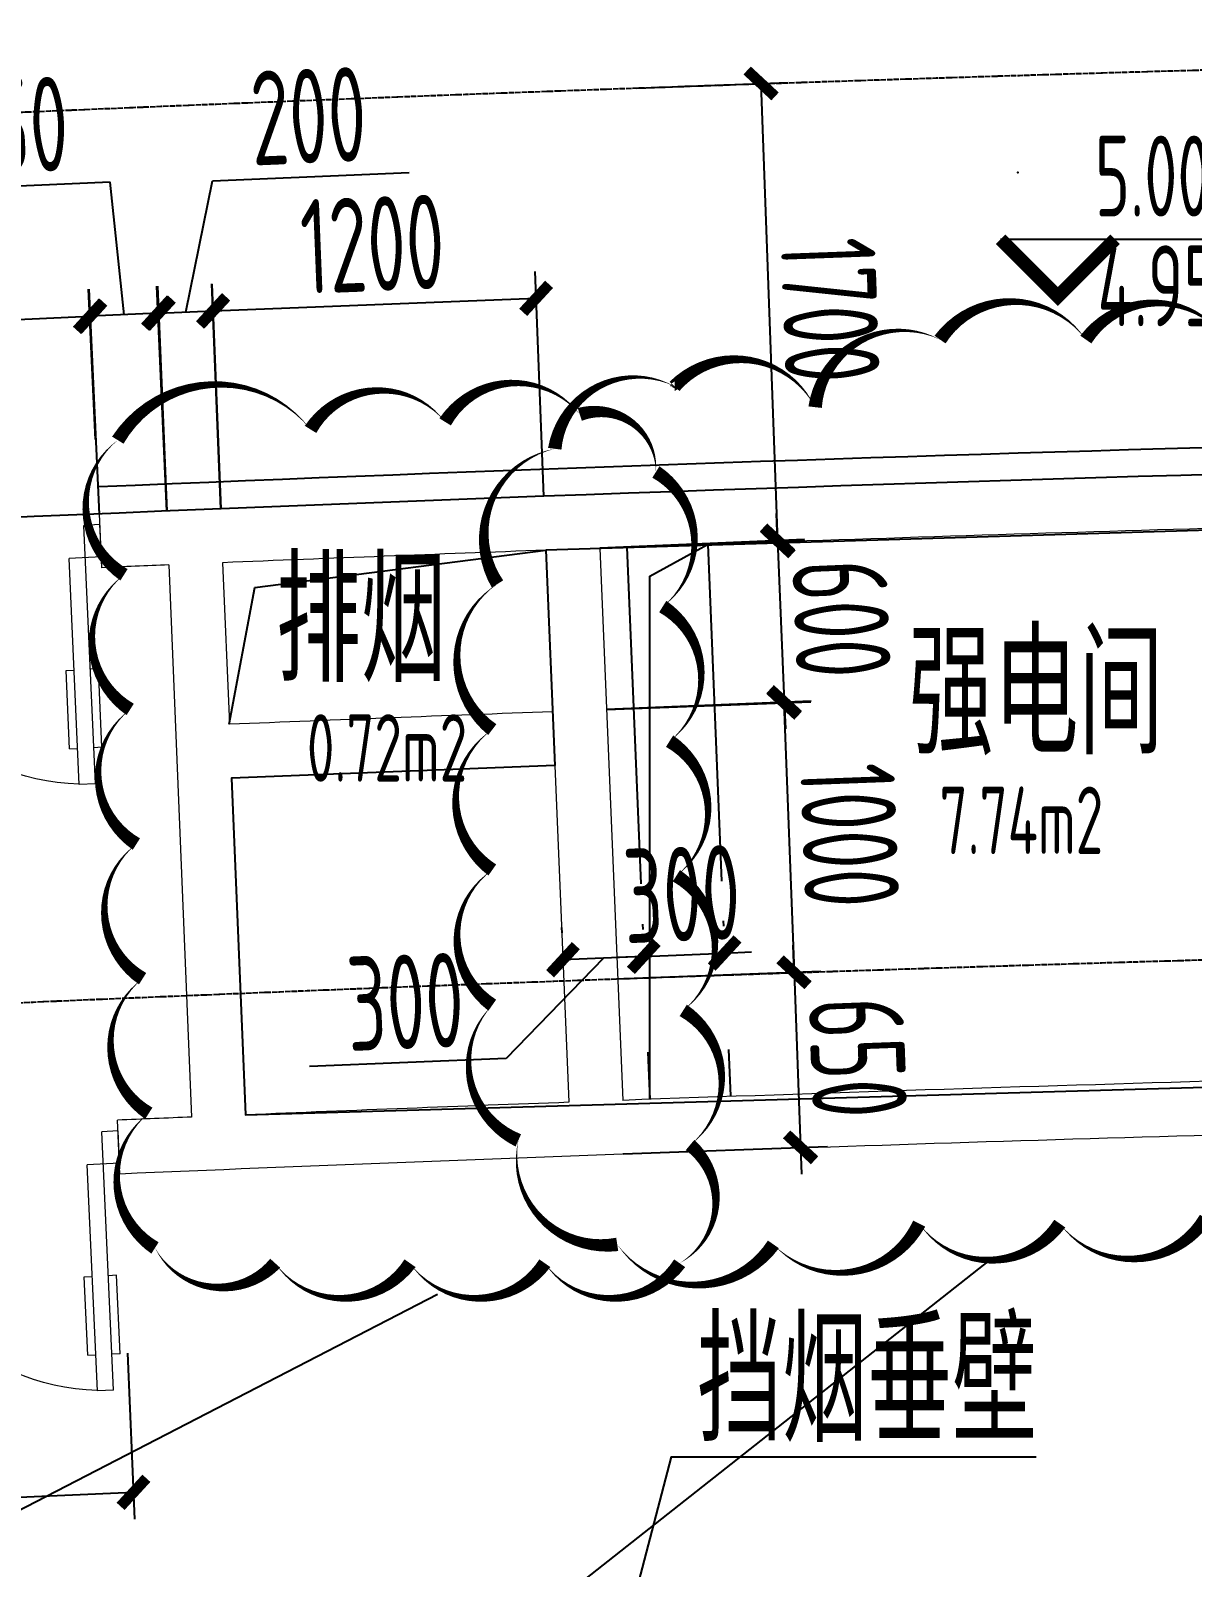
# Model space of a CAD drawing. Header units: millimetres. Extents: x 11515858 to 24947533, y -12784974 to -6116114.
# Drawn here: x 11765701 to 11770009, y -6395756 to -6390056 of the extents above; entities that cross this region are included whole.
import ezdxf
from ezdxf.enums import TextEntityAlignment as Align

# ---------------------------------------------------------------- set-up
doc = ezdxf.new("R2010")
doc.units = ezdxf.units.MM
doc.header["$LTSCALE"] = 10
for name, pattern in [('A2-RG-AXIS$0$CENTER', [2, 1.25, -0.25, 0.25, -0.25]), ('A2-RG-AXIS$0$DOTE', [2.4200000000000004, 2, -0.2, 0.02, -0.2]), ('A2-RI-F2$0$HIDDEN', [0.375, 0.25, -0.125])]:
    doc.linetypes.add(name, pattern=pattern)
for name, color, linetype in [('A2-RB-F2$0$$34$A-DIMS-100', 1, 'Continuous'), ('A2-RB-F2$0$A-DIMS-100', 1, 'Continuous'), ('A2-RD-F2$0$an-door', 2, 'Continuous'), ('A2-RG-AXIS$0$A-GRID', 1, 'A2-RG-AXIS$0$CENTER'), ('A2-RI-F2$0$$0$$2$A-SYMB', 4, 'Continuous'), ('A2-RI-F2$0$A-HOLE', 2, 'Continuous'), ('A2-RI-F2$0$A-STRS', 50, 'Continuous'), ('A2-RI-F2$0$A-SYMB', 4, 'Continuous'), ('A2-RI-F2$0$A-SYMB-AREA', 4, 'Continuous'), ('A2-RI-F2$0$A-SYMB-NAME', 4, 'Continuous'), ('A2-RI-F2$0$A-SYMB-VOID', 35, 'Continuous'), ('A2-RI-F2$0$an-door', 2, 'Continuous'), ('A2-RI-F2$0$WINDOW_TEXT', 7, 'Continuous')]:
    doc.layers.add(name, color=color, linetype=linetype)
doc.layers.add('A2-RD-F2$0$A-X-AREA', color=6, linetype='Continuous', plot=False)
doc.layers.add('A2-RI-F2$0$A-X-AREA', color=6, linetype='Continuous', plot=False)
for name, color, linetype, lineweight in [('A2-RD-F2$0$ECADI-PARCEL NAMES', 2, 'Continuous', 9), ('A2-RI-F2$0$A-DOOR', 32, 'Continuous', 5), ('A2-RI-F2$0$A-FLOR-STRS', 2, 'Continuous', 5), ('A2-RI-F2$0$A-WALL', 7, 'Continuous', 5), ('A2-RI-F2$0$ECADI-PARCEL NAMES', 2, 'Continuous', 9)]:
    doc.layers.add(name, color=color, linetype=linetype, lineweight=lineweight)
doc.styles.add('A2-RB-F2$0$$0$XD2008', font='hzs.shx', dxfattribs={"width": 0.7, "bigfont": 'hztxt.shx'})
doc.styles.add('A2-RB-F2$0$XD2008', font='hzs.shx', dxfattribs={"width": 0.7, "bigfont": 'hztxt.shx'})
doc.styles.add('A2-RI-F2$0$$0$$0$XD2008', font='hzs.shx', dxfattribs={"width": 0.7, "bigfont": 'hztxt.shx'})
doc.styles.add('A2-RI-F2$0$ECADI', font='hzs.shx', dxfattribs={"width": 0.7, "bigfont": 'hztxt.shx'})
doc.styles.add('A2-RI-F2$0$SIMPLEX', font='simplex.shx', dxfattribs={"width": 0.7})
doc.dimstyles.new('A2-RB-F2$0$$0$XD100$0', dxfattribs={"dimscale": 100, "dimtxt": 3.5, "dimasz": 1, "dimexe": 1, "dimexo": 2, "dimgap": 0.5, "dimtad": 1, "dimdec": 0, "dimdsep": 46, "dimtxsty": 'A2-RB-F2$0$$0$XD2008', "dimblk1": 'A2-RB-F2$0$$20$_ArchTick', "dimblk2": 'A2-RB-F2$0$$20$_ArchTick', "dimsah": 1, "dimcen": 2.5, "dimclrt": 4, "dimaunit": 1, "dimadec": 0, "dimazin": 0, "dimtfac": 1, "dimtdec": 0, "dimtix": 1, "dimtmove": 2, "dimatfit": 3, "dimfxl": 0, "dimtolj": 1, "dimtzin": 0, "dimarcsym": 0})
doc.dimstyles.new('A2-RB-F2$0$XD100$0', dxfattribs={"dimscale": 100, "dimtxt": 3.5, "dimasz": 1, "dimexe": 1, "dimexo": 2, "dimgap": 0.5, "dimtad": 1, "dimdec": 0, "dimdsep": 46, "dimtxsty": 'A2-RB-F2$0$XD2008', "dimblk1": 'A2-RB-F2$0$_ArchTick', "dimblk2": 'A2-RB-F2$0$_ArchTick', "dimsah": 1, "dimcen": 2.5, "dimclrt": 4, "dimaunit": 1, "dimadec": 0, "dimazin": 0, "dimtfac": 1, "dimtdec": 0, "dimtix": 1, "dimtmove": 1, "dimatfit": 3, "dimfxl": 0, "dimtolj": 1, "dimtzin": 0, "dimarcsym": 0})

# ---------------------------------------------------------------- blocks, each defined once
blk = doc.blocks.new('A2-RG-AXIS')
at = {"layer": 'A2-RG-AXIS$0$A-GRID', "linetype": 'A2-RG-AXIS$0$DOTE'}
for radius, end in [(313399.9999999902, 95.40764402400131), (308699.9999999902, 95.4076440106419), (304099.9999999902, 95.40764399720393), (300799.9999999902, 95.40764398384447)]:
    blk.add_arc((11778730.70926435, -6694178.721949182), radius, 75.58928463849298, end, dxfattribs=at)
blk = doc.blocks.new('A2-RB-F2$0$$20$_ArchTick')
at = {"color": 0, "linetype": 'ByBlock', "const_width": 0.4}
blk.add_lwpolyline([(-0.5, -0.5), (0.5, 0.5)], dxfattribs=at)
blk = doc.blocks.new('*D1652')
at = {"layer": 'A2-RB-F2$0$$34$A-DIMS-100', "color": 0, "lineweight": -2, "transparency": 16777216}
for p, q in [((11765940.78635583, -6391572.530831909), (11765915.5910916, -6391015.527452032)), ((11764142.62500495, -6391653.868130769), (11764117.42974072, -6391096.864750893)), ((11764121.94847954, -6391196.76260372), (11765920.10983042, -6391115.425304859))]:
    blk.add_line(p, q, dxfattribs=at)
at = {"layer": 'Defpoints', "color": 0, "transparency": 16777216}
for p in [(11765920.10983042, -6391115.425304859), (11765949.82383348, -6391772.326537563), (11764151.6624826, -6391853.663836422)]:
    blk.add_point(p, dxfattribs=at)
at = {"layer": 'A2-RB-F2$0$$34$A-DIMS-100', "color": 0, "lineweight": -2, "transparency": 16777216, "xscale": 100, "yscale": 100, "zscale": 100}
for p, rotation in [((11765920.10983042, -6391115.425304859), 2.589928540620558), ((11764121.94847954, -6391196.76260372), 182.5899285406205)]:
    blk.add_blockref('A2-RB-F2$0$$20$_ArchTick', p, dxfattribs=dict(at, rotation=rotation))
at = {"layer": 'A2-RB-F2$0$$34$A-DIMS-100', "color": 4, "transparency": 16777216, "insert": (11765010.86199263, -6390931.323785429), "char_height": 350, "attachment_point": 5, "rotation": 2.589928540620557, "style": 'A2-RB-F2$0$$0$XD2008'}
blk.add_mtext('\\A1;1800', dxfattribs=at)
blk = doc.blocks.new('*D1655')
at = {"layer": 'A2-RB-F2$0$$34$A-DIMS-100', "color": 0, "lineweight": -2, "transparency": 16777216}
for p, q in [((11766060.334107, -6394961.817817459), (11766086.38125927, -6395578.286406133)), ((11764261.65163891, -6395037.81610349), (11764287.69879118, -6395654.284692165)), ((11764283.47733797, -6395554.373835233), (11766082.15980605, -6395478.375549202))]:
    blk.add_line(p, q, dxfattribs=at)
at = {"layer": 'Defpoints', "color": 0, "transparency": 16777216}
for p in [(11766051.89120057, -6394761.996103596), (11764253.20873249, -6394837.994389627), (11766082.15980605, -6395478.375549202)]:
    blk.add_point(p, dxfattribs=at)
at = {"layer": 'A2-RB-F2$0$$34$A-DIMS-100', "color": 0, "lineweight": -2, "transparency": 16777216, "xscale": 100, "yscale": 100, "zscale": 100}
for p, rotation in [((11766082.15980605, -6395478.375549202), 2.419433486555848), ((11764283.47733797, -6395554.373835233), 182.4194334865558)]:
    blk.add_blockref('A2-RB-F2$0$$20$_ArchTick', p, dxfattribs=dict(at, rotation=rotation))
at = {"layer": 'A2-RB-F2$0$$34$A-DIMS-100', "color": 4, "transparency": 16777216, "insert": (11765173.32030229, -6395291.575264121), "char_height": 350, "attachment_point": 5, "rotation": 2.4194334865558473, "style": 'A2-RB-F2$0$$0$XD2008'}
blk.add_mtext('\\A1;1800', dxfattribs=at)
blk = doc.blocks.new('A2-RB-F2$0$_ArchTick')
at = {"color": 0, "linetype": 'ByBlock', "const_width": 0.4}
blk.add_lwpolyline([(-0.5, -0.5), (0.5, 0.5)], dxfattribs=at)
blk = doc.blocks.new('*D1627')
at = {"layer": 'A2-RB-F2$0$A-DIMS-100', "color": 0, "lineweight": -2, "transparency": 16777216}
for p, q in [((11765995.63835771, -6390617.628950561), (11765266.38303127, -6390650.593611362)), ((11766047.82616284, -6391109.652037462), (11765995.63835771, -6390617.628950561)), ((11765956.04330164, -6391849.334029886), (11765918.34695677, -6391015.402795256)), ((11766205.97029986, -6391838.036534452), (11766168.27395499, -6391004.105299821)), ((11766172.78966195, -6391104.003289744), (11765922.86266373, -6391115.300785179))]:
    blk.add_line(p, q, dxfattribs=at)
at = {"layer": 'Defpoints', "color": 0, "transparency": 16777216}
for p in [(11765922.86266373, -6391115.300785179), (11765965.07471556, -6392049.130009732), (11766215.00171378, -6392037.832514298)]:
    blk.add_point(p, dxfattribs=at)
at = {"layer": 'A2-RB-F2$0$A-DIMS-100', "color": 0, "lineweight": -2, "transparency": 16777216, "xscale": 100, "yscale": 100, "zscale": 100}
for p, rotation in [((11766172.78966195, -6391104.003289744), 2.588189633996674), ((11765922.86266373, -6391115.300785179), 182.5881896339966)]:
    blk.add_blockref('A2-RB-F2$0$_ArchTick', p, dxfattribs=dict(at, rotation=rotation))
at = {"layer": 'A2-RB-F2$0$A-DIMS-100', "color": 4, "transparency": 16777216, "insert": (11765620.85035384, -6390409.340803635), "char_height": 350, "attachment_point": 5, "rotation": 2.588189633996637, "style": 'A2-RB-F2$0$XD2008'}
blk.add_mtext('\\A1;250', dxfattribs=at)
blk = doc.blocks.new('*D1628')
at = {"layer": 'A2-RB-F2$0$A-DIMS-100', "color": 0, "lineweight": -2, "transparency": 16777216}
for p, q in [((11766276.53103809, -6391099.725398437), (11766375.28318614, -6390612.586696939)), ((11766375.28318614, -6390612.586696939), (11767104.66744074, -6390582.609886914)), ((11766206.78891639, -6391838.001872482), (11766172.5090031, -6391003.916158276)), ((11766406.6201617, -6391829.789050174), (11766372.34024842, -6390995.703335967)), ((11766176.61541543, -6391103.831809592), (11766376.44666075, -6391095.618987283))]:
    blk.add_line(p, q, dxfattribs=at)
at = {"layer": 'Defpoints', "color": 0, "transparency": 16777216}
for p in [(11766376.44666075, -6391095.618987283), (11766215.00174105, -6392037.833175112), (11766414.83298637, -6392029.620352805)]:
    blk.add_point(p, dxfattribs=at)
at = {"layer": 'A2-RB-F2$0$A-DIMS-100', "color": 0, "lineweight": -2, "transparency": 16777216, "xscale": 100, "yscale": 100, "zscale": 100}
for p, rotation in [((11766176.61541543, -6391103.831809592), 182.3534626978697), ((11766376.44666075, -6391095.618987283), 2.353462697869656)]:
    blk.add_blockref('A2-RB-F2$0$_ArchTick', p, dxfattribs=dict(at, rotation=rotation))
at = {"layer": 'A2-RB-F2$0$A-DIMS-100', "color": 4, "transparency": 16777216, "insert": (11766730.73588569, -6390372.788076466), "char_height": 350, "attachment_point": 5, "rotation": 2.3534626978696553, "style": 'A2-RB-F2$0$XD2008'}
blk.add_mtext('\\A1;200', dxfattribs=at)
blk = doc.blocks.new('*D1792')
at = {"layer": 'A2-RB-F2$0$A-DIMS-100', "color": 0, "lineweight": -2, "transparency": 16777216}
for p, q in [((11767604.10562404, -6391782.958011949), (11767571.49187138, -6390949.006298799)), ((11766407.01746394, -6391829.773117123), (11766374.40371129, -6390995.821403974)), ((11766378.3114725, -6391095.745021814), (11767575.39963259, -6391048.929916639))]:
    blk.add_line(p, q, dxfattribs=at)
at = {"layer": 'Defpoints', "color": 0, "transparency": 16777216}
for p in [(11767575.39963259, -6391048.929916639), (11767611.92114646, -6391982.805247629), (11766414.83298637, -6392029.620352804)]:
    blk.add_point(p, dxfattribs=at)
at = {"layer": 'A2-RB-F2$0$A-DIMS-100', "color": 0, "lineweight": -2, "transparency": 16777216, "xscale": 100, "yscale": 100, "zscale": 100}
for p, rotation in [((11767575.39963259, -6391048.929916639), 2.239552482801964), ((11766378.3114725, -6391095.745021814), 182.239552482802)]:
    blk.add_blockref('A2-RB-F2$0$_ArchTick', p, dxfattribs=dict(at, rotation=rotation))
at = {"layer": 'A2-RB-F2$0$A-DIMS-100', "color": 4, "transparency": 16777216, "insert": (11766968.06308982, -6390847.509329086), "char_height": 350, "attachment_point": 5, "rotation": 2.2395524828019644, "style": 'A2-RB-F2$0$XD2008'}
blk.add_mtext('\\A1;1200', dxfattribs=at)
blk = doc.blocks.new('*D1793')
at = {"layer": 'A2-RB-F2$0$A-DIMS-100', "color": 0, "lineweight": -2, "transparency": 16777216}
for p, q in [((11768470.64254019, -6391946.764227442), (11768466.50308718, -6391846.849939531)), ((11767811.73052515, -6391974.062979016), (11768570.5568281, -6391942.62477443)), ((11768470.64254019, -6391946.764227442), (11768495.4794542, -6392546.254684408)), ((11767836.56743916, -6392573.553435983), (11768595.39374211, -6392542.115231397)), ((11768495.4794542, -6392546.254684408), (11768499.61890721, -6392646.16897232))]:
    blk.add_line(p, q, dxfattribs=at)
at = {"layer": 'Defpoints', "color": 0, "transparency": 16777216}
for p in [(11767611.90194933, -6391982.341885039), (11768495.4794542, -6392546.254684408), (11767636.73886334, -6392581.832342005)]:
    blk.add_point(p, dxfattribs=at)
at = {"layer": 'A2-RB-F2$0$A-DIMS-100', "color": 0, "lineweight": -2, "transparency": 16777216, "xscale": 100, "yscale": 100, "zscale": 100}
for p, rotation in [((11768470.64254019, -6391946.764227442), 272.3724097228596), ((11768495.4794542, -6392546.254684408), 92.37240972285967)]:
    blk.add_blockref('A2-RB-F2$0$_ArchTick', p, dxfattribs=dict(at, rotation=rotation))
at = {"layer": 'A2-RB-F2$0$A-DIMS-100', "color": 4, "transparency": 16777216, "insert": (11768707.86814499, -6392237.195686652), "char_height": 350, "attachment_point": 5, "rotation": 272.37240972285963, "style": 'A2-RB-F2$0$XD2008'}
blk.add_mtext('\\A1;600', dxfattribs=at)
blk = doc.blocks.new('*D1794')
at = {"layer": 'A2-RB-F2$0$A-DIMS-100', "color": 0, "lineweight": -2, "transparency": 16777216}
for p, q in [((11767949.12455606, -6390268.717871555), (11768509.60043165, -6390248.096112183)), ((11768472.17437288, -6391950.623436544), (11768409.66805036, -6390251.772954685)), ((11768011.63087859, -6391967.568353415), (11768572.10675417, -6391946.946594043))]:
    blk.add_line(p, q, dxfattribs=at)
at = {"layer": 'Defpoints', "color": 0, "transparency": 16777216}
for p in [(11767749.25979349, -6390276.071556558), (11768409.66805036, -6390251.772954685), (11767811.76611602, -6391974.922038417)]:
    blk.add_point(p, dxfattribs=at)
at = {"layer": 'A2-RB-F2$0$A-DIMS-100', "color": 0, "lineweight": -2, "transparency": 16777216, "xscale": 100, "yscale": 100, "zscale": 100}
for p, rotation in [((11768409.66805036, -6390251.772954685), 92.10715053673286), ((11768472.17437288, -6391950.623436544), 272.1071505367328)]:
    blk.add_blockref('A2-RB-F2$0$_ArchTick', p, dxfattribs=dict(at, rotation=rotation))
at = {"layer": 'A2-RB-F2$0$A-DIMS-100', "color": 4, "transparency": 16777216, "insert": (11768665.76906951, -6391092.925299988), "char_height": 350, "attachment_point": 5, "rotation": 272.10715053673283, "style": 'A2-RB-F2$0$XD2008'}
blk.add_mtext('\\A1;1700', dxfattribs=at)
blk = doc.blocks.new('*D1795')
at = {"layer": 'A2-RB-F2$0$A-DIMS-100', "color": 0, "lineweight": -2, "transparency": 16777216}
for p, q in [((11767836.59877766, -6392574.34804843), (11768594.34527884, -6392545.972186888)), ((11768494.41532169, -6392549.714333666), (11768531.83678947, -6393549.013905241)), ((11767874.02024544, -6393573.647620005), (11768631.76674663, -6393545.271758462))]:
    blk.add_line(p, q, dxfattribs=at)
at = {"layer": 'Defpoints', "color": 0, "transparency": 16777216}
for p in [(11767636.73886334, -6392581.832341987), (11767674.16033112, -6393581.131913561), (11768531.83678947, -6393549.013905241)]:
    blk.add_point(p, dxfattribs=at)
at = {"layer": 'A2-RB-F2$0$A-DIMS-100', "color": 0, "lineweight": -2, "transparency": 16777216, "xscale": 100, "yscale": 100, "zscale": 100}
for p, rotation in [((11768494.41532169, -6392549.714333666), 92.14459290180952), ((11768531.83678947, -6393549.013905241), 272.1445929018095)]:
    blk.add_blockref('A2-RB-F2$0$_ArchTick', p, dxfattribs=dict(at, rotation=rotation))
at = {"layer": 'A2-RB-F2$0$A-DIMS-100', "color": 4, "transparency": 16777216, "insert": (11768737.96845918, -6393040.944289199), "char_height": 350, "attachment_point": 5, "rotation": 272.1445929018095, "style": 'A2-RB-F2$0$XD2008'}
blk.add_mtext('\\A1;1000', dxfattribs=at)
blk = doc.blocks.new('*D1796')
at = {"layer": 'A2-RB-F2$0$A-DIMS-100', "color": 0, "lineweight": -2, "transparency": 16777216}
for p, q in [((11768531.83678943, -6393549.01390524), (11768528.09464266, -6393449.083948083)), ((11767874.02024543, -6393573.647620003), (11768631.76674659, -6393545.271758461)), ((11768531.83678943, -6393549.01390524), (11768556.16074349, -6394198.558626764)), ((11767898.34419949, -6394223.192341526), (11768656.09070065, -6394194.816479985)), ((11768556.16074349, -6394198.558626764), (11768559.90289027, -6394298.488583921))]:
    blk.add_line(p, q, dxfattribs=at)
at = {"layer": 'Defpoints', "color": 0, "transparency": 16777216}
for p in [(11767674.16033112, -6393581.131913559), (11768556.16074349, -6394198.558626764), (11767698.48428518, -6394230.676635082)]:
    blk.add_point(p, dxfattribs=at)
at = {"layer": 'A2-RB-F2$0$A-DIMS-100', "color": 0, "lineweight": -2, "transparency": 16777216, "xscale": 100, "yscale": 100, "zscale": 100}
for p, rotation in [((11768531.83678943, -6393549.01390524), 272.144592901797), ((11768556.16074349, -6394198.558626764), 92.14459290179705)]:
    blk.add_blockref('A2-RB-F2$0$_ArchTick', p, dxfattribs=dict(at, rotation=rotation))
at = {"layer": 'A2-RB-F2$0$A-DIMS-100', "color": 4, "transparency": 16777216, "insert": (11768768.84117007, -6393865.366435752), "char_height": 350, "attachment_point": 5, "rotation": 272.144592901797, "style": 'A2-RB-F2$0$XD2008'}
blk.add_mtext('\\A1;650', dxfattribs=at)
blk = doc.blocks.new('*D1478')
at = {"layer": 'A2-RB-F2$0$A-DIMS-100', "color": 0, "lineweight": -2, "transparency": 16777216}
for p, q in [((11767969.69745138, -6393371.144412982), (11767970.48319691, -6393390.110011802)), ((11768269.44031511, -6393358.726053949), (11768270.22606064, -6393377.691652769)), ((11767974.62264992, -6393490.024299713), (11768274.36551365, -6393477.60594068)), ((11768274.36551365, -6393477.60594068), (11768374.27980157, -6393473.466487668)), ((11767974.62264992, -6393490.024299713), (11767874.70836201, -6393494.163752723))]:
    blk.add_line(p, q, dxfattribs=at)
at = {"layer": 'Defpoints', "color": 0, "transparency": 16777216}
for p in [(11768274.36551365, -6393477.60594068), (11767977.9763574, -6393570.972988804), (11768277.71922114, -6393558.554629771)]:
    blk.add_point(p, dxfattribs=at)
at = {"layer": 'A2-RB-F2$0$A-DIMS-100', "color": 0, "lineweight": -2, "transparency": 16777216, "xscale": 100, "yscale": 100, "zscale": 100}
for p, rotation in [((11767974.62264992, -6393490.024299713), 2.372409722927777), ((11768274.36551365, -6393477.60594068), 182.3724097229278)]:
    blk.add_blockref('A2-RB-F2$0$_ArchTick', p, dxfattribs=dict(at, rotation=rotation))
at = {"layer": 'A2-RB-F2$0$A-DIMS-100', "color": 4, "transparency": 16777216, "insert": (11768115.18031251, -6393259.007972396), "char_height": 350, "attachment_point": 5, "rotation": 2.3724097229278165, "style": 'A2-RB-F2$0$XD2008'}
blk.add_mtext('\\A1;300', dxfattribs=at)
blk = doc.blocks.new('*D1479')
at = {"layer": 'A2-RB-F2$0$A-DIMS-100', "color": 0, "lineweight": -2, "transparency": 16777216}
for p, q in [((11767969.69745138, -6393371.144412982), (11767970.48319691, -6393390.110011821)), ((11767669.95458765, -6393383.562772014), (11767670.74033318, -6393402.528370854)), ((11767824.75121806, -6393496.233479248), (11767464.04342416, -6393868.484811575)), ((11767974.62264992, -6393490.024299732), (11767674.87978619, -6393502.442658765)), ((11767464.04342416, -6393868.484811575), (11766734.66912241, -6393898.702818555))]:
    blk.add_line(p, q, dxfattribs=at)
at = {"layer": 'Defpoints', "color": 0, "transparency": 16777216}
for p in [(11767674.87978619, -6393502.442658765), (11767678.23349367, -6393583.391347837), (11767977.9763574, -6393570.972988805)]:
    blk.add_point(p, dxfattribs=at)
at = {"layer": 'A2-RB-F2$0$A-DIMS-100', "color": 0, "lineweight": -2, "transparency": 16777216, "xscale": 100, "yscale": 100, "zscale": 100}
for p, rotation in [((11767674.87978619, -6393502.442658765), 182.3724097229131), ((11767974.62264992, -6393490.024299732), 2.372409722913069)]:
    blk.add_blockref('A2-RB-F2$0$_ArchTick', p, dxfattribs=dict(at, rotation=rotation))
at = {"layer": 'A2-RB-F2$0$A-DIMS-100', "color": 4, "transparency": 16777216, "insert": (11767090.04250401, -6393658.786667265), "char_height": 350, "attachment_point": 5, "rotation": 2.372409722913097, "style": 'A2-RB-F2$0$XD2008'}
blk.add_mtext('\\A1;300', dxfattribs=at)
blk = doc.blocks.new('A2-RD-F2')
at = {"layer": 'A2-RD-F2$0$A-X-AREA'}
blk.add_lwpolyline([(11759454.25871816, -6378717.122139738, -0.01689889859215305), (11780770.88591494, -6378135.862681612), (11780679.81105563, -6391584.999274371, 0.01666530417631365), (11760521.01597342, -6392127.125247155), (11759454.25871816, -6378717.122139755)], format="xyb", dxfattribs=at)
at = {"layer": 'A2-RD-F2$0$an-door'}
blk.add_arc((11778730.70926435, -6694178.721949163), 302699.9999999698, 90.76579714309655, 92.41943344721868, dxfattribs=at)
at = {"layer": 'A2-RD-F2$0$ECADI-PARCEL NAMES'}
blk.add_line((11765956.59184473, -6391848.468874596), (11765952.37059851, -6391748.558008919), dxfattribs=at)
blk = doc.blocks.new('A2-RI-F2$0$$DorLib2D$00000011')
for p, q in [((-0.4666666602065561, 0.4708801651422903), (-0.4666666602065561, -0.06245316819156699)), ((-0.4666666602065561, 0.4708801651422903), (-0.4333333268731963, 0.4708801651422903)), ((-0.4333333268731963, 0.4708801651422903), (-0.4333333268731963, 0.004213498475152733)), ((0.4333333397943449, 0.4708801651422903), (0.4333333397943449, 0.004213498475152733)), ((0.4666666731277047, 0.4708801651422903), (0.4333333397943449, 0.4708801651422903)), ((0.4666666731277047, 0.4708801651422903), (0.4666666731277047, -0.06245316819156699)), ((-0.483333326873236, 0.3962051976975829), (-0.4666666602065561, 0.3962051976975829)), ((-0.4166666602065021, 0.3962051976975829), (-0.4333333268731963, 0.3962051976975829)), ((0.4166666731276649, 0.3962051976975829), (0.4333333397943449, 0.3962051976975829)), ((0.4833333397943989, 0.3962051976975829), (0.4666666731277047, 0.3962051976975829)), ((-0.483333326873236, 0.2345635206386163), (-0.4666666602065561, 0.2345635206386163)), ((-0.4166666602065021, 0.2345635206386163), (-0.4333333268731963, 0.2345635206386163)), ((0.4166666731276649, 0.2345635206386163), (0.4333333397943449, 0.2345635206386163)), ((0.4833333397943846, 0.2345635206386163), (0.4666666731277047, 0.2345635206386163)), ((-0.4999999935399302, 0.004213498475152733), (-0.4333333268731963, 0.004213498475152733)), ((-0.499999993539916, 0.004213498475181154), (-0.4999999935399302, -0.06245316819156699)), ((0.5000000064610788, 0.004213498475152733), (0.4333333397943449, 0.004213498475152733)), ((0.5000000064610788, 0.004213498475181154), (0.5000000064610788, -0.06245316819156699)), ((-0.4999999935399302, -0.06245316819156699), (-0.4666666602065561, -0.06245316819156699)), ((0.5000000064610788, -0.06245316819156699), (0.4666666731277047, -0.06245316819156699))]:
    blk.add_line(p, q)
at = {"lineweight": 13}
for p, q in [((-0.483333326873236, 0.3962051976975829), (-0.483333326873236, 0.2345635206386163)), ((-0.4166666602065021, 0.3962051976975829), (-0.4166666602065021, 0.2345635206386163)), ((0.4166666731276649, 0.3962051976975829), (0.4166666731276649, 0.2345635206386163)), ((0.4833333397943989, 0.3962051976975829), (0.4833333397943846, 0.2345635206386163))]:
    blk.add_line(p, q, dxfattribs=at)
for centre, start, end in [((-0.4666666602065561, 0.004213498475152733), 0, 85.90395624167282), ((0.4666666731277047, 0.004213498475152733), 94.09604375832718, 180)]:
    blk.add_arc(centre, 0.4666666666671333, start, end, dxfattribs=at)
blk = doc.blocks.new('A2-RI-F2$0$door-doublewing')
at = {"layer": 'A2-RI-F2$0$A-DOOR', "color": 4, "xscale": -0.9999999999999998, "rotation": 180}
blk.add_blockref('A2-RI-F2$0$$DorLib2D$00000011', (-6.460084023274248e-09, -0.02911983485822134), dxfattribs=at)
at = {"layer": 'A2-RI-F2$0$WINDOW_TEXT', "style": 'A2-RI-F2$0$SIMPLEX', "flags": 9}
blk.add_attdef('A', text='', height=0.9999999999999998, dxfattribs=at).set_placement((0, 1.5), align=Align.MIDDLE)
blk = doc.blocks.new('A2-RI-F2$0$5erhfh')
at = {"layer": 'A2-RI-F2$0$A-SYMB-AREA', "style": 'A2-RI-F2$0$ECADI', "width": 0.7}
blk.add_attdef('340M2', text='', height=2.5, dxfattribs=at).set_placement((0, 1.25), align=Align.MIDDLE_LEFT)
at = {"layer": 'A2-RI-F2$0$A-SYMB-NAME', "style": 'A2-RI-F2$0$ECADI', "width": 0.7}
blk.add_attdef('CHINESENAME', (-12.29193252821193, 3.0875), '', height=4.5, dxfattribs=at)
blk = doc.blocks.new('A2-RI-F2$0$$0$$2$ECADI-TAG-HGHT（国标）')
at = {"color": 1}
blk.add_line((-2.121320343559546, 2.121320343559546), (11.76789873223262, 2.121320343559546), dxfattribs=at)
at = {"color": 1, "const_width": 0.5}
blk.add_lwpolyline([(-2.121320343559546, 2.121320343559546), (0, 0), (2.121320343559546, 2.121320343559546)], dxfattribs=at)
at = {"color": 1}
blk.add_point((-1.480769230769231, 4.6), dxfattribs=at)
at = {"style": 'A2-RI-F2$0$$0$$0$XD2008', "width": 0.7}
blk.add_attdef('FL', text='', height=3, dxfattribs=at).set_placement((-2.688785023899595, 2.967328765217609), align=Align.RIGHT)
for tag, p in [('F.F.L.', (2.283611041903605, 2.967328765217609)), ('T.O.S.', (2.283611041903605, -1.104423031572336))]:
    blk.add_attdef(tag, p, '', height=3, dxfattribs=at)
blk = doc.blocks.new('A2-RB-F2')
at = {"layer": 'A2-RB-F2$0$$34$A-DIMS-100'}
for p1, p2, distance, picture, middle in [((11764151.6624826, -6391853.663836423), (11765949.82383349, -6391772.326537563), 657.5729248586214, '*D1652', (11765010.86199263, -6390931.323785429)), ((11764253.20873249, -6394837.994389628), (11766051.89120057, -6394761.996103597), -717.0186180030479, '*D1655', (11765173.32030229, -6395291.575264121))]:
    dim = blk.add_aligned_dim(p1=p1, p2=p2, distance=distance, dimstyle='A2-RB-F2$0$$0$XD100$0', dxfattribs=at)
    dim.commit()
    dim.dimension.update_dxf_attribs({"geometry": picture, "text_midpoint": middle})
at = {"layer": 'A2-RB-F2$0$A-DIMS-100'}
for base, p1, p2, angle, picture, middle in [((11765922.86266373, -6391115.300785179), (11766215.00171378, -6392037.832514298), (11765965.07471556, -6392049.130009733), 182.58818963399662, '*D1627', (11765945.68936275, -6390619.886804041)), ((11766376.44666075, -6391095.618987283), (11766215.00174105, -6392037.833175112), (11766414.83298637, -6392029.620352804), 2.3534626975811612, '*D1628', (11766425.24101179, -6390610.533490772)), ((11767674.87978619, -6393502.442658765), (11767977.9763574, -6393570.972988804), (11767678.23349367, -6393583.391347837), 182.37240972294254, '*D1479', (11767414.08628021, -6393870.55453808))]:
    dim = blk.add_linear_dim(base=base, p1=p1, p2=p2, angle=angle, dimstyle='A2-RB-F2$0$XD100$0', dxfattribs=at)
    dim.commit()
    dim.dimension.update_dxf_attribs({"geometry": picture, "text_midpoint": middle, "dimtype": 129})
for p1, p2, distance, picture, middle in [((11767811.76611602, -6391974.922038418), (11767749.25979349, -6390276.071556558), -660.8551186112976, '*D1794', (11768665.76906951, -6391092.925299988)), ((11767611.90194933, -6391982.34188504), (11767636.73886334, -6392581.832342006), 859.477266780559, '*D1793', (11768707.86814499, -6392237.195686652)), ((11767636.73886334, -6392581.832341986), (11767674.16033112, -6393581.13191356), 858.2776203917099, '*D1795', (11768737.96845918, -6393040.944289199)), ((11767977.9763574, -6393570.972988804), (11768277.71922114, -6393558.554629771), 81.01813142422985, '*D1478', (11768115.18031251, -6393259.007972396)), ((11767674.16033112, -6393581.13191356), (11767698.48428518, -6394230.676635084), 858.277620352622, '*D1796', (11768768.84117007, -6393865.366435752))]:
    dim = blk.add_aligned_dim(p1=p1, p2=p2, distance=distance, dimstyle='A2-RB-F2$0$XD100$0', dxfattribs=at)
    dim.commit()
    dim.dimension.update_dxf_attribs({"geometry": picture, "text_midpoint": middle})
dim = blk.add_aligned_dim(p1=(11766414.83298637, -6392029.620352804), p2=(11767611.92114646, -6391982.805247629), distance=934.5891903972431, text='1200', dimstyle='A2-RB-F2$0$XD100$0', dxfattribs=at)
dim.commit()
dim.dimension.update_dxf_attribs({"geometry": '*D1792', "text_midpoint": (11766968.06308982, -6390847.509329086)})
blk = doc.blocks.new('A2-RI-F2')
at = {"layer": 'A2-RI-F2$0$A-HOLE', "linetype": 'A2-RI-F2$0$HIDDEN', "ltscale": 500}
for p, q in [((11767911.72147044, -6391971.773810831), (11767996.58145309, -6394020.045579291)), ((11768211.56289434, -6391961.73440606), (11768296.32431682, -6394007.627220259))]:
    blk.add_line(p, q, dxfattribs=at)
at = {"layer": 'A2-RI-F2$0$A-SYMB'}
blk.add_lwpolyline([(11767792.3113849, -6396440.069713736), (11768077.40368195, -6395347.267371749), (11769429.62020626, -6395347.267371749)], dxfattribs=at)
at = {"layer": 'A2-RI-F2$0$A-SYMB-VOID', "ltscale": 500}
for points in [[(11766437.27504461, -6392629.204497938), (11766532.49924409, -6392121.72621513), (11767611.93754019, -6391983.200944441)], [(11767996.58145309, -6394020.045579291), (11767996.58145309, -6392080.162619963), (11768211.49992502, -6391961.736597815)]]:
    blk.add_lwpolyline(points, dxfattribs=at)
at = {"layer": 'A2-RI-F2$0$A-WALL'}
for p, q in [((11765965.03475115, -6392048.290588459), (11765956.59184473, -6391848.468874596)), ((11767611.93754019, -6391983.200944441), (11767636.77452496, -6392582.693109293)), ((11767811.80718253, -6391975.913263842), (11767896.66716518, -6394024.185032302)), ((11766213.00335978, -6392037.915306186), (11766297.8621465, -6394086.158208384)), ((11766412.83467334, -6392029.70248105), (11766437.67139685, -6392629.18833989)), ((11767645.05352012, -6392782.523836608), (11767696.79724254, -6394031.465947251)), ((11766445.95030469, -6392829.01695964), (11766497.69347874, -6394077.945834275)), ((11766031.9013429, -6394297.47415707), (11766023.45843644, -6394097.65244233))]:
    blk.add_line(p, q, dxfattribs=at)
for radius, start, end in [(302599.9999999698, 90.76579714309655, 92.41943344721868), (302399.9999999698, 91.35246234866229, 92.06925603579684), (302399.9999999698, 92.10715053675202, 92.33451565864068), (302399.9999999698, 92.37240970987479, 92.41943344721868), (301799.9999999698, 92.10662317872693, 92.33451565864068), (301599.9999999698, 92.10644692643693, 92.3344151712813), (300349.9999999704, 91.63895836767902, 92.06718688008843), (300349.9999999704, 92.10534003148743, 92.33425704510766), (300349.9999999704, 92.37240972281492, 92.42480180571525), (300149.9999999704, 91.63921259737288, 92.42480538280584)]:
    blk.add_arc((11778730.70926435, -6694178.721949163), radius, start, end, dxfattribs=at)
at = {"layer": 'A2-RI-F2$0$A-X-AREA'}
blk.add_lwpolyline([(11767611.9346124, -6391983.130276015), (11767645.05168945, -6392782.479649678), (11766445.95238442, -6392829.016874838), (11766497.69347874, -6394077.945834253), (11771640.18909465, -6393929.939796945), (11771591.05262029, -6391863.01725788)], close=True, dxfattribs=at)
at = {"layer": 'A2-RI-F2$0$an-door'}
blk.add_arc((11778730.70926435, -6694178.721949163), 302699.9999999698, 90.76579714309655, 92.41943344721868, dxfattribs=at)
at = {"layer": 'A2-RI-F2$0$ECADI-PARCEL NAMES'}
blk.add_line((11765956.59184473, -6391848.468874596), (11765952.37059851, -6391748.558008919), dxfattribs=at)
at = {"layer": 'Defpoints', "color": 3}
for p, q in [((11769256.7117558, -6394617.160689219), (11742984, -6415329.5)), ((11767209.5, -6394745), (11732869.5, -6412486))]:
    blk.add_line(p, q, dxfattribs=at)
blk.add_lwpolyline([(11770135.26840697, -6391201.893503018, 0, 50, 0.52056705), (11769613.92720606, -6391201.893503019, 0, 50, 0.52056705), (11769613.92720606, -6391201.893503018, 0, 50, 0.52056705), (11769073.27505915, -6391201.893503019, 0, 50, 0.52056705), (11769073.27505915, -6391201.893503018, 0, 50, 0.52056705), (11768609.86175615, -6391452.684065029, 0, 50, 0.52056705), (11768088.52055524, -6391375.518329219, 0, 50, 0.52056705), (11768088.52055524, -6391375.518329217, 0, 50, 0.52056705), (11767644.41819825, -6391607.018097486, 0, 50, 0.52056705), (11767644.41819825, -6391607.018097486, 0, 50, 0.52056705), (11767432.01755264, -6392108.599221502, 0, 50, 0.52056705), (11767432.01755264, -6392108.599221502, 0, 50, 0.52056705), (11767412.71154675, -6392648.761933009, 0, 50, 0.52056705), (11767412.71154675, -6392648.761933009, 0, 50, 0.52056705), (11767412.71154675, -6393169.636411607, 0, 50, 0.52056705), (11767412.71154675, -6393169.636411607, 0, 50, 0.52056705), (11767412.71154675, -6393671.217535625, 0, 50, 0.52056705), (11767412.71154675, -6393671.217535625, 0, 50, 0.52056705), (11767509.25639655, -6394172.798659642, 0, 50, 0.52056705), (11767509.25639655, -6394172.798659642, 0, 50, 0.52056705), (11767876.12484975, -6394558.629899528, 0, 50, 0.52056705), (11767876.12484975, -6394558.629899528, 0, 50, 0.52056705), (11768455.39394856, -6394558.629899528, 0, 50, 0.52056705), (11768455.39394856, -6394558.629899528, 0, 50, 0.52056705), (11768996.04115535, -6394481.464163718, 0, 50, 0.52056705), (11768996.04115535, -6394481.464163718, 0, 50, 0.52056705), (11769517.38235626, -6394481.464163718, 0, 50, 0.52056705), (11769517.38235626, -6394481.464163718, 0, 50, 0.52056705), (11770058.02956305, -6394462.173369977, 0, 50, 0.52056705)], format="xyseb", dxfattribs=at)
blk.add_lwpolyline([(11766024, -6391575, 0, 50, 0.52056705), (11766046.98207044, -6392074.471545174, 0, 50, 0.52056705), (11766069.96414088, -6392573.943090348, 0, 50, 0.52056705), (11766092.94621133, -6393073.414635521, 0, 50, 0.52056705), (11766115.92828177, -6393572.886180694, 0, 50, 0.52056705), (11766138.91035221, -6394072.357725868, 0, 50, 0.52056705), (11766161.89242266, -6394571.829271042, 0, 50, 0.52056705), (11766607.76931183, -6394628.5, 0, 50, 0.52056705), (11767107.76931183, -6394628.5, 0, 50, 0.52056705), (11767607.76931183, -6394628.5, 0, 50, 0.52056705), (11768107.76931183, -6394628.5, 0, 50, 0.52056705), (11768146.24583133, -6394189.794768333, 0, 50, 0.52056705), (11768120.91493741, -6393690.436834768, 0, 50, 0.52056705), (11768095.5840435, -6393191.078901204, 0, 50, 0.52056705), (11768070.25314959, -6392691.72096764, 0, 50, 0.52056705), (11768044.92225568, -6392192.363034075, 0, 50, 0.52056705), (11768019.59136177, -6391693.005100511, 0, 50, 0.52056705), (11767737.21856497, -6391479.581324885, 0, 50, 0.52056705), (11767237.9922644, -6391507.386015516, 0, 50, 0.52056705), (11766738.76596384, -6391535.190706147, 0, 50, 0.52056705)], format="xyseb", close=True, dxfattribs=at)
ref = blk.add_blockref('A2-RI-F2$0$5erhfh', (11767839.85267887, -6392780.537889872), dxfattribs=dict(xscale=100, yscale=100, zscale=100))
ref.add_attrib('340M2', '0.72m2', (11766725.30346045, -6392841.938219462), dxfattribs={"layer": 'A2-RI-F2$0$A-SYMB-AREA', "height": 250, "style": 'A2-RI-F2$0$ECADI', "width": 0.7})
ref.add_attrib('CHINESENAME', '排烟', (11766610.65942607, -6392471.787889753), dxfattribs={"layer": 'A2-RI-F2$0$A-SYMB-NAME', "height": 450, "style": 'A2-RI-F2$0$ECADI', "width": 0.7})
ref = blk.add_blockref('A2-RI-F2$0$5erhfh', (11770185.9920928, -6393048.962384107), dxfattribs=dict(xscale=100, yscale=100, zscale=100))
ref.add_attrib('340M2', '7.74m2', (11769071.44287438, -6393110.362713696), dxfattribs={"layer": 'A2-RI-F2$0$A-SYMB-AREA', "height": 250, "style": 'A2-RI-F2$0$ECADI', "width": 0.7})
ref.add_attrib('CHINESENAME', '强电间', (11768956.79884, -6392740.212383987), dxfattribs={"layer": 'A2-RI-F2$0$A-SYMB-NAME', "height": 450, "style": 'A2-RI-F2$0$ECADI', "width": 0.7})
ref = blk.add_blockref('A2-RI-F2$0$5erhfh', (11769401.83486904, -6395599.478301607), dxfattribs=dict(xscale=100, yscale=100, zscale=100))
ref.add_attrib('CHINESENAME', '挡烟垂壁', (11768172.64161624, -6395290.728301488), dxfattribs={"layer": 'A2-RI-F2$0$A-SYMB-NAME', "height": 450, "style": 'A2-RI-F2$0$ECADI', "width": 0.7})
at = {"layer": 'A2-RI-F2$0$$0$$2$A-SYMB'}
ref = blk.add_blockref('A2-RI-F2$0$$0$$2$ECADI-TAG-HGHT（国标）', (11769510.10403917, -6391042.007714289), dxfattribs=dict(at, xscale=100, yscale=100, zscale=100))
ref.add_attrib('F.F.L.', '5.000', (11769647.73207838, -6390745.274837767), dxfattribs={"layer": '0', "height": 300, "style": 'A2-RI-F2$0$$0$$0$XD2008', "width": 0.6999999999999998})
ref.add_attrib('T.O.S.', '4.950', (11769656.9634107, -6391152.450017448), dxfattribs={"layer": '0', "height": 300, "style": 'A2-RI-F2$0$$0$$0$XD2008', "width": 0.6999999999999998})
at = {"layer": 'A2-RI-F2$0$A-DOOR'}
for p, xscale, yscale, zscale, rotation in [((11765061.4373472, -6391989.06173657), 1799.999999998303, 1799.999999998303, 1799.999999998303, 2.589928512398092), ((11765128.60907025, -6394238.467247095), 1799.999999998081, 1799.999999998081, 1799.999999998081, 2.588083752521656)]:
    blk.add_blockref('A2-RI-F2$0$door-doublewing', p, dxfattribs=dict(at, xscale=xscale, yscale=yscale, zscale=zscale, rotation=rotation))
at = {"layer": 'A2-RI-F2$0$A-FLOR-STRS'}
blk.add_blockref('A2-RG-AXIS', (0, 0), dxfattribs=at)
at = {"layer": 'A2-RI-F2$0$A-STRS', "linetype": 'Continuous'}
blk.add_blockref('A2-RB-F2', (0, 0), dxfattribs=at)

msp = doc.modelspace()

# ---------------------------------------------------------------- block references
for name in ['A2-RI-F2', 'A2-RB-F2', 'A2-RG-AXIS', 'A2-RD-F2']:
    msp.add_blockref(name, (0, 0))

doc.saveas('drawing.dxf')
